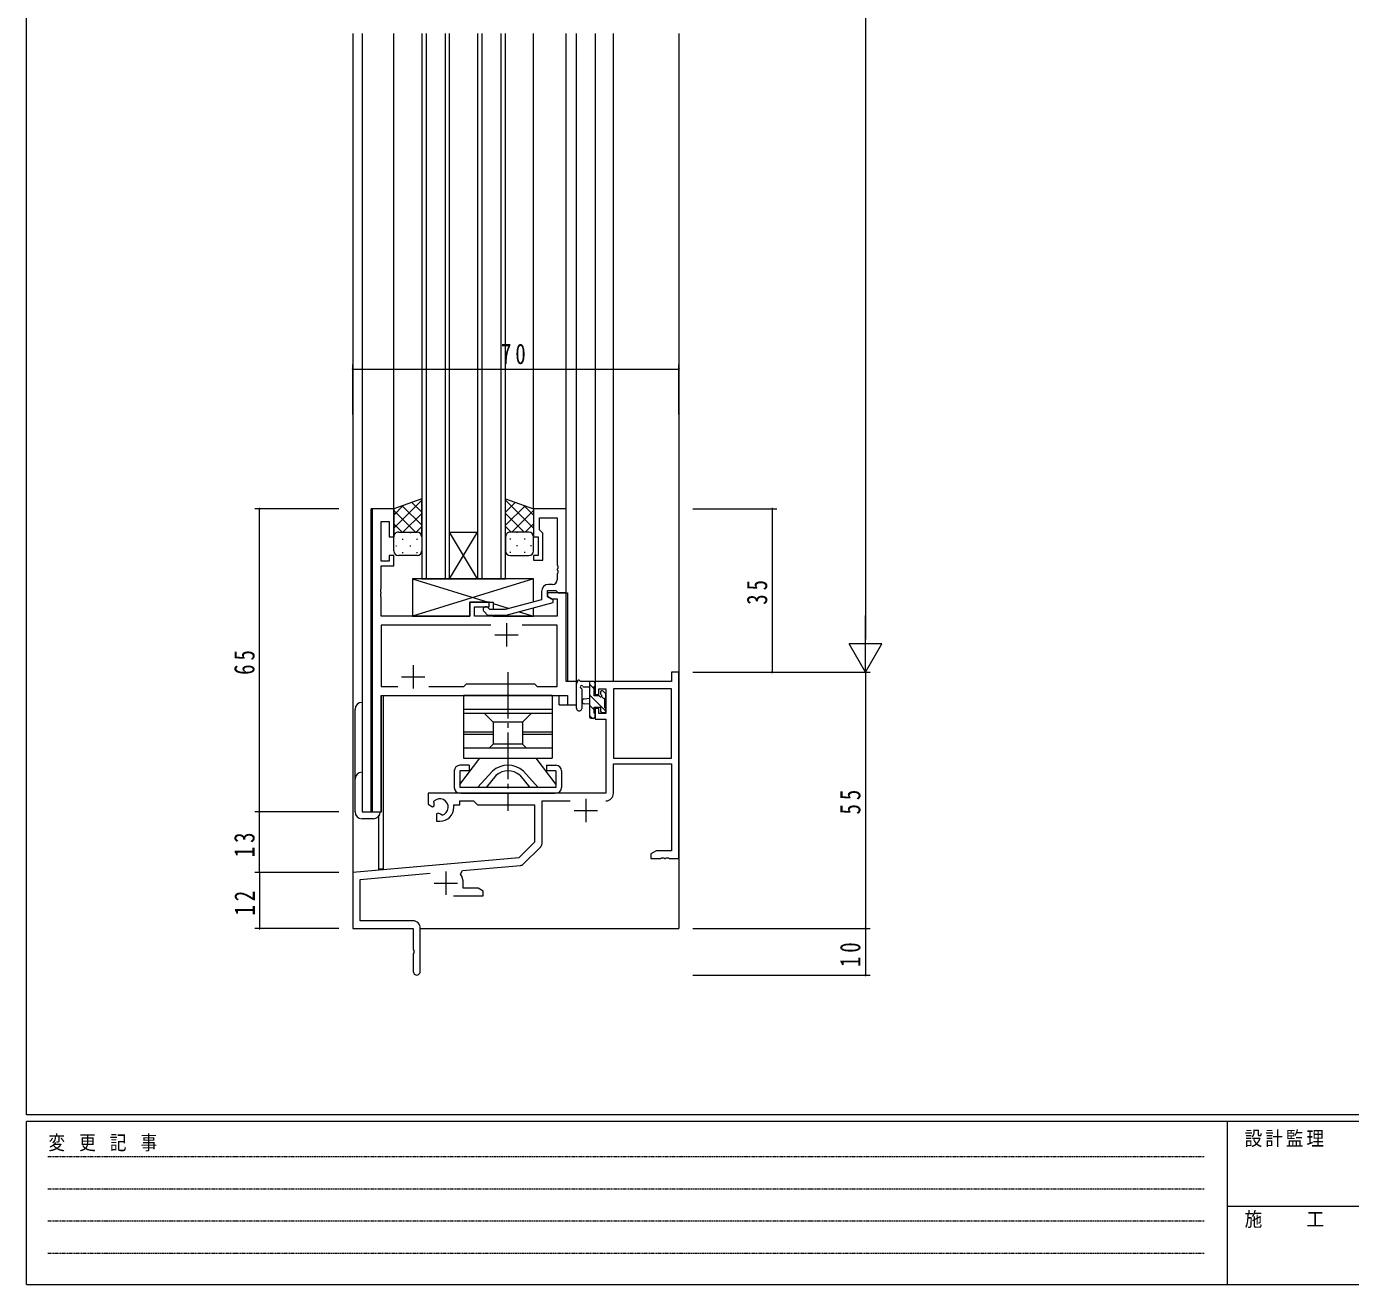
# Model space of a CAD drawing. Units: millimetres on the paper. Extents: x -397 to 397, y -282 to 282.
# Drawn here: x -393.9 to -109.8, y -282.1 to -12.2 of the extents above; entities that cross this region are included whole.
import ezdxf

# ---------------------------------------------------------------- set-up
doc = ezdxf.new("R2010")
doc.units = ezdxf.units.MM
doc.linetypes.add('USER1', pattern=[0.375, 0.25, -0.125])
doc.linetypes.add('USER2', pattern=[13, 10, -1, 1, -1])
for name, color, linetype, lineweight in [('0-1_YKK_ZWAK', 7, 'Continuous', 18), ('0-3_YKK_11', 7, 'Continuous', 18), ('0-4_YKK_12', 2, 'Continuous', 18), ('0-5_YKK_13', 4, 'Continuous', 18), ('0-6_YKK_D', 6, 'Continuous', 18)]:
    doc.layers.add(name, color=color, linetype=linetype, lineweight=lineweight)
doc.styles.add('ＭＳ ゴシック', font='')
doc.styles.get('ＭＳ ゴシック').set_extended_font_data('MS Gothic')

msp = doc.modelspace()

# ---------------------------------------------------------------- linework, layer by layer
at = {"layer": '0-1_YKK_ZWAK'}
for p, q in [((-393.908, -245.688), (-393.908, 279.312)), ((376.092, -245.688), (-393.908, -245.688)), ((-393.908, -282.088), (-393.908, -247.088)), ((338.292, -247.088), (-393.908, -247.088)), ((-136.308, -247.088), (-136.308, -282.088)), ((-136.308, -265.287), (-7.508, -265.287)), ((-393.908, -282.088), (338.292, -282.088))]:
    msp.add_line(p, q, dxfattribs=at)
at = {"layer": '0-1_YKK_ZWAK', "linetype": 'USER1'}
for p, q in [((-389.31, -254.6), (-141.117, -254.6)), ((-389.31, -261.529), (-141.117, -261.529)), ((-389.31, -268.457), (-141.117, -268.457)), ((-389.31, -275.386), (-141.117, -275.386))]:
    msp.add_line(p, q, dxfattribs=at)
at = {"layer": '0-3_YKK_11'}
for p, q in [((-315.108, -115.688), (-319.708, -115.688)), ((-319.708, -115.688), (-319.708, -180.688)), ((-315.108, -121.688), (-315.108, -115.688)), ((-278.108, -115.688), (-285.108, -115.688)), ((-285.108, -115.688), (-285.108, -121.688)), ((-278.108, -133.688), (-278.108, -115.688)), ((-317.778, -118.388), (-316.108, -118.388)), ((-317.778, -126.888), (-317.778, -118.388)), ((-316.108, -118.388), (-316.108, -121.688)), ((-283.808, -117.618), (-280.038, -117.618)), ((-280.038, -117.618), (-280.038, -127.729)), ((-316.108, -121.688), (-315.108, -121.688)), ((-285.108, -121.688), (-284.108, -121.688)), ((-284.108, -121.688), (-284.108, -125.688)), ((-283.108, -126.688), (-283.108, -120.888)), ((-283.408, -133.388), (-283.408, -135.208)), ((-282.108, -133.188), (-280.308, -133.188)), ((-281.038, -131.888), (-281.908, -131.888)), ((-317.778, -138.688), (-317.778, -134.646)), ((-294.608, -135.688), (-298.808, -135.688)), ((-294.608, -136.688), (-294.608, -135.688)), ((-283.408, -135.208), (-291.17, -137.288)), ((-291.012, -138.488), (-280.908, -135.78)), ((-278.108, -133.688), (-282.108, -133.688)), ((-281.242, -134.988), (-280.038, -134.988)), ((-280.908, -135.78), (-280.908, -135.18)), ((-280.038, -134.988), (-280.038, -138.688)), ((-279.808, -133.688), (-278.108, -133.688)), ((-278.108, -152.688), (-278.108, -133.688)), ((-297.808, -138.688), (-297.808, -136.688)), ((-297.808, -136.688), (-294.608, -136.688)), ((-280.038, -138.688), (-297.808, -138.688)), ((-294.46, -137.288), (-294.884, -136.863)), ((-291.17, -137.288), (-294.46, -137.288)), ((-317.778, -140.618), (-317.778, -153.758)), ((-294.259, -140.618), (-317.778, -140.618)), ((-294.259, -140.618), (-317.778, -140.618)), ((-290.908, -140.188), (-290.908, -145.188)), ((-280.038, -140.618), (-287.558, -140.618)), ((-280.038, -153.758), (-280.038, -140.618)), ((-293.408, -142.688), (-288.408, -142.688)), ((-310.908, -149.188), (-310.908, -154.188)), ((-313.408, -151.688), (-308.408, -151.688)), ((-299.508, -153.188), (-284.908, -153.188)), ((-284.908, -153.188), (-284.338, -153.758)), ((-255.538, -152.688), (-271.908, -152.688)), ((-253.908, -190.688), (-253.908, -150.688)), ((-317.778, -153.758), (-314.259, -153.758)), ((-317.778, -180.688), (-317.778, -155.688)), ((-317.778, -155.688), (-277.838, -155.688)), ((-284.338, -153.758), (-280.038, -153.758)), ((-255.538, -154.318), (-267.978, -154.318)), ((-267.978, -154.318), (-267.978, -169.188)), ((-267.978, -154.318), (-267.978, -169.188)), ((-269.608, -160.788), (-269.608, -176.688)), ((-267.978, -176.718), (-267.978, -170.388)), ((-267.978, -170.388), (-255.538, -170.388)), ((-255.538, -170.388), (-255.538, -189.058)), ((-307.708, -176.688), (-307.708, -179.053)), ((-269.608, -176.688), (-307.708, -176.688)), ((-306.435, -178.865), (-306.473, -178.407)), ((-306.458, -179.37), (-306.435, -178.865)), ((-297.978, -178.318), (-297.108, -179.188)), ((-283.278, -187.449), (-283.278, -178.318)), ((-283.278, -178.318), (-277.259, -178.318)), ((-273.908, -177.888), (-273.908, -182.888)), ((-319.708, -180.688), (-317.778, -180.688)), ((-307.708, -179.053), (-306.808, -179.572)), ((-306.808, -179.572), (-306.458, -179.37)), ((-302.208, -179.688), (-302.208, -179.188)), ((-297.108, -179.188), (-284.908, -179.188)), ((-284.908, -179.188), (-284.908, -187.188)), ((-276.408, -180.388), (-271.408, -180.388)), ((-284.908, -187.188), (-288.292, -190.572)), ((-287.302, -191.886), (-283.571, -188.156)), ((-288.292, -190.572), (-323.908, -193.688)), ((-300.389, -193.266), (-287.922, -192.175)), ((-323.908, -193.688), (-323.908, -205.688)), ((-322.278, -195.181), (-307.278, -193.869)), ((-322.278, -204.058), (-322.278, -195.181)), ((-306.408, -195.988), (-301.408, -195.988)), ((-303.908, -193.488), (-303.908, -198.488)), ((-300.769, -194.029), (-300.389, -193.266)), ((-300.208, -197.058), (-300.208, -195.988)), ((-302.258, -198.688), (-295.908, -198.688)), ((-296.999, -197.058), (-300.208, -197.058)), ((-295.908, -197.688), (-296.999, -197.058)), ((-295.908, -198.688), (-295.908, -197.688)), ((-311.008, -204.058), (-322.278, -204.058)), ((-323.908, -205.688), (-310.908, -205.688)), ((-310.908, -205.688), (-310.908, -210.229)), ((-309.408, -214.938), (-309.408, -205.658))]:
    msp.add_line(p, q, dxfattribs=at)
for points in [[(-283.108, -120.888), (-283.608, -120.388), (-283.808, -120.188), (-283.808, -117.618)], [(-317.778, -134.646), (-317.898, -134.463), (-317.898, -133.913), (-317.778, -133.729), (-317.778, -133.646), (-317.898, -133.463), (-317.898, -132.913), (-317.778, -132.729), (-317.778, -127.888), (-315.108, -127.888), (-315.108, -125.688), (-316.108, -125.688), (-316.108, -126.888), (-317.778, -126.888)], [(-284.108, -125.688), (-285.108, -125.688), (-285.108, -126.688), (-283.108, -126.688)], [(-280.038, -127.729), (-279.918, -127.913), (-279.918, -128.463), (-280.038, -128.646), (-280.038, -128.729), (-279.918, -128.913), (-279.918, -129.463), (-280.038, -129.646), (-280.038, -130.888)], [(-280.908, -135.18), (-282.108, -134.488), (-282.108, -133.188)], [(-280.308, -133.188), (-280.108, -133.388), (-279.808, -133.688)], [(-298.808, -135.688), (-298.808, -138.688), (-317.778, -138.688)], [(-282.108, -133.688), (-282.108, -134.488), (-281.242, -134.988)], [(-295.732, -137.712), (-294.957, -138.488), (-291.012, -138.488)], [(-307.558, -153.758), (-300.078, -153.758), (-299.508, -153.188)], [(-277.838, -155.688), (-277.838, -157.688), (-275.908, -157.688), (-275.908, -152.688), (-278.108, -152.688)], [(-271.908, -152.688), (-271.908, -155.488), (-271.108, -155.488), (-271.108, -154.318), (-269.608, -154.318), (-269.608, -159.588), (-271.108, -159.588), (-271.108, -158.488), (-271.908, -158.488), (-271.908, -160.788), (-269.608, -160.788)], [(-253.908, -150.688), (-255.538, -150.688), (-255.538, -152.688)], [(-267.978, -169.188), (-255.538, -169.188), (-255.538, -154.318)], [(-302.208, -179.188), (-300.908, -179.188), (-300.908, -178.318), (-297.978, -178.318)], [(-304.731, -181.423), (-305.109, -181.161), (-305.558, -180.929), (-305.908, -181.131), (-305.908, -182.688), (-305.208, -182.688)], [(-255.538, -189.058), (-258.817, -189.058), (-259.908, -189.688), (-259.908, -190.688), (-257.866, -190.688), (-257.683, -190.568), (-257.133, -190.568), (-256.95, -190.688), (-256.866, -190.688), (-256.683, -190.568), (-256.133, -190.568), (-255.95, -190.688), (-253.908, -190.688)], [(-310.908, -210.229), (-310.788, -210.413), (-310.788, -210.963), (-310.908, -211.146), (-310.908, -214.938)]]:
    msp.add_lwpolyline(points, dxfattribs=at)
for centre, radius, start, end in [((-281.908, -133.388), 1.5, 90.00001, 179.99999), ((-281.038, -130.888), 1, 270.00001, 359.99999), ((-295.308, -137.288), 0.6, 44.99999, 225.00001), ((-305.208, -179.688), 1.8, 285.36688, 134.63312), ((-269.578, -176.718), 1.6, 270.00001, 359.99999), ((-305.208, -179.688), 3, 270.00001, 359.99999), ((-284.278, -187.449), 1, 315, 359.99999), ((-288.009, -191.179), 1, 275, 315.00002), ((-303.908, -195.988), 3.7, 0, 31.96331), ((-311.008, -205.658), 1.6, 0.00001, 89.99999), ((-310.158, -214.938), 0.75, 179.99999, 0.00001)]:
    msp.add_arc(centre, radius, start, end, dxfattribs=at)
at = {"layer": '0-4_YKK_12'}
for p, q in [((-323.908, -13.688), (-323.908, -205.688)), ((-321.908, -13.688), (-321.908, -180.688)), ((-315.108, -115.688), (-315.108, -13.688)), ((-309.108, -13.688), (-309.108, -130.688)), ((-308.108, -130.688), (-308.108, -13.688)), ((-304.108, -13.688), (-304.108, -130.688)), ((-303.108, -130.688), (-303.108, -13.688)), ((-297.108, -13.688), (-297.108, -130.688)), ((-296.108, -130.688), (-296.108, -13.688)), ((-292.108, -13.688), (-292.108, -130.688)), ((-291.108, -130.688), (-291.108, -13.688)), ((-285.108, -115.688), (-285.108, -13.688)), ((-278.108, -115.988), (-278.108, -13.688)), ((-275.908, -157.688), (-275.908, -13.688)), ((-271.908, -13.688), (-271.908, -152.688)), ((-268.008, -13.688), (-268.008, -152.688)), ((-253.908, -13.688), (-253.908, -205.688)), ((-315.108, -115.688), (-319.978, -115.688)), ((-319.978, -180.688), (-319.978, -115.688)), ((-303.108, -120.688), (-297.108, -120.688)), ((-303.108, -130.688), (-297.108, -120.688)), ((-297.108, -130.688), (-303.108, -120.688)), ((-309.108, -130.688), (-303.108, -130.688)), ((-303.108, -130.688), (-297.108, -130.688)), ((-297.108, -130.688), (-291.108, -130.688)), ((-278.408, -133.688), (-277.838, -133.688)), ((-277.838, -133.688), (-277.838, -152.686)), ((-268.008, -152.688), (-271.908, -152.688)), ((-317.708, -180.688), (-317.708, -155.688)), ((-317.708, -155.688), (-280.408, -155.688)), ((-317.408, -155.688), (-317.408, -192.988)), ((-279.608, -157.688), (-279.608, -155.688)), ((-279.608, -157.688), (-275.908, -157.688)), ((-321.908, -180.688), (-317.708, -180.688)), ((-318.408, -181.707), (-318.408, -192.988)), ((-317.408, -192.988), (-318.408, -192.988)), ((-323.908, -205.688), (-311.208, -205.688)), ((-309.408, -205.688), (-253.908, -205.688))]:
    msp.add_line(p, q, dxfattribs=at)
at = {"layer": '0-5_YKK_13'}
for p, q in [((-309.108, -113.545), (-315.108, -115.688)), ((-309.108, -121.688), (-309.108, -113.545)), ((-291.108, -113.545), (-285.108, -115.688)), ((-291.108, -121.688), (-291.108, -113.545)), ((-309.108, -113.84), (-315.108, -119.84)), ((-313.049, -114.952), (-315.108, -117.012)), ((-315.108, -115.688), (-315.108, -121.688)), ((-315.108, -116.029), (-310.449, -120.688)), ((-313.275, -115.033), (-309.108, -119.2)), ((-311.191, -114.289), (-309.108, -116.372)), ((-291.108, -113.84), (-285.108, -119.84)), ((-289.025, -114.289), (-291.108, -116.372)), ((-286.941, -115.033), (-291.108, -119.2)), ((-285.108, -116.029), (-289.767, -120.688)), ((-287.168, -114.952), (-285.108, -117.012)), ((-285.108, -115.688), (-285.108, -121.688)), ((-315.108, -118.857), (-313.278, -120.688)), ((-309.108, -116.669), (-313.127, -120.688)), ((-291.108, -116.669), (-287.089, -120.688)), ((-285.108, -118.857), (-286.939, -120.688)), ((-315.108, -121.686), (-315.108, -121.686)), ((-315.108, -124.688), (-315.108, -121.688)), ((-314.523, -120.778), (-314.488, -120.778)), ((-314.108, -120.688), (-310.108, -120.688)), ((-311.658, -120.778), (-311.458, -120.778)), ((-309.108, -119.497), (-310.299, -120.688)), ((-309.108, -121.688), (-309.108, -124.688)), ((-291.108, -119.497), (-289.918, -120.688)), ((-291.108, -121.688), (-291.108, -124.688)), ((-286.108, -120.688), (-290.108, -120.688)), ((-288.558, -120.778), (-288.758, -120.778)), ((-285.694, -120.778), (-285.728, -120.778)), ((-285.108, -121.686), (-285.108, -121.686)), ((-285.108, -124.688), (-285.108, -121.688)), ((-314.688, -123.608), (-314.488, -123.608)), ((-313.273, -122.193), (-313.073, -122.193)), ((-311.658, -123.608), (-311.458, -123.608)), ((-310.243, -122.193), (-310.043, -122.193)), ((-289.973, -122.193), (-290.173, -122.193)), ((-288.558, -123.608), (-288.758, -123.608)), ((-286.943, -122.193), (-287.143, -122.193)), ((-285.528, -123.608), (-285.728, -123.608)), ((-310.108, -125.688), (-314.108, -125.688)), ((-313.273, -125.023), (-313.073, -125.023)), ((-310.243, -125.023), (-310.043, -125.023)), ((-289.973, -125.023), (-290.173, -125.023)), ((-290.108, -125.688), (-286.108, -125.688)), ((-286.943, -125.023), (-287.143, -125.023)), ((-285.108, -130.688), (-311.108, -130.688)), ((-311.108, -130.688), (-311.108, -138.688)), ((-311.108, -130.688), (-294.858, -135.688)), ((-285.108, -130.688), (-311.108, -138.688)), ((-285.708, -130.688), (-309.708, -130.688)), ((-285.108, -135.664), (-285.108, -130.688)), ((-298.808, -135.688), (-293.808, -135.688)), ((-293.808, -135.688), (-293.808, -137.288)), ((-293.808, -136.011), (-290.362, -137.071)), ((-293.808, -138.488), (-293.808, -138.688)), ((-293.808, -138.488), (-293.808, -138.688)), ((-293.808, -138.688), (-285.108, -138.688)), ((-288.204, -137.735), (-285.108, -138.688)), ((-285.108, -138.688), (-285.108, -136.906)), ((-275.908, -158.416), (-275.908, -153.253)), ((-272.208, -152.688), (-274.889, -152.688)), ((-273.108, -152.688), (-273.108, -160.288)), ((-272.108, -154.304), (-273.108, -153.304)), ((-271.908, -153.588), (-271.908, -152.988)), ((-300.108, -155.688), (-300.108, -169.188)), ((-281.108, -155.688), (-300.108, -155.688)), ((-281.108, -155.688), (-281.108, -169.188)), ((-274.708, -158.416), (-274.705, -154.455)), ((-274.289, -153.888), (-273.108, -153.888)), ((-269.608, -159.049), (-273.108, -155.549)), ((-270.708, -154.988), (-270.708, -155.327)), ((-269.808, -156.604), (-270.495, -155.918)), ((-269.696, -155.276), (-270.196, -154.776)), ((-269.608, -156.088), (-269.608, -155.488)), ((-323.408, -180.688), (-323.408, -158.688)), ((-321.908, -157.188), (-321.908, -180.688)), ((-281.108, -158.688), (-300.108, -158.688)), ((-273.108, -156.388), (-274.253, -156.49)), ((-273.108, -157.588), (-274.253, -157.486)), ((-272.108, -158.795), (-273.108, -157.795)), ((-269.808, -158.388), (-269.808, -156.288)), ((-269.608, -159.088), (-269.608, -158.588)), ((-281.108, -159.588), (-300.108, -159.588)), ((-293.758, -161.438), (-293.758, -166.138)), ((-287.458, -161.438), (-287.458, -166.138)), ((-272.56, -160.588), (-273.108, -160.04)), ((-272.808, -160.588), (-272.208, -160.588)), ((-271.908, -160.288), (-271.908, -159.688)), ((-270.408, -159.388), (-269.908, -159.388)), ((-293.758, -163.588), (-300.108, -163.588)), ((-300.108, -163.988), (-293.758, -163.988)), ((-281.108, -163.588), (-287.458, -163.588)), ((-287.458, -163.988), (-281.108, -163.988)), ((-281.108, -166.988), (-300.108, -166.988)), ((-300.908, -174.791), (-296.608, -169.188)), ((-300.108, -169.188), (-281.108, -169.188)), ((-284.608, -169.188), (-280.308, -174.791)), ((-302.108, -171.888), (-302.108, -175.488)), ((-298.893, -170.688), (-300.908, -170.688)), ((-298.893, -170.688), (-298.893, -171.888)), ((-297.108, -175.488), (-293.924, -171.946)), ((-293.128, -172.844), (-295.299, -175.488)), ((-288.087, -172.844), (-285.917, -175.488)), ((-284.108, -175.488), (-287.291, -171.946)), ((-282.323, -170.688), (-280.308, -170.688)), ((-282.323, -170.688), (-282.323, -171.888)), ((-280.308, -171.888), (-282.323, -171.888)), ((-280.308, -171.888), (-280.308, -175.488)), ((-279.108, -171.888), (-279.108, -175.488)), ((-280.308, -175.488), (-300.908, -175.488)), ((-280.308, -176.688), (-300.908, -176.688)), ((-300.608, -176.688), (-280.608, -176.688)), ((-300.608, -176.688), (-280.608, -176.688)), ((-321.908, -180.688), (-318.008, -180.688)), ((-319.508, -182.188), (-321.908, -182.188))]:
    msp.add_line(p, q, dxfattribs=at)
at = {"layer": '0-5_YKK_13', "linetype": 'USER2'}
msp.add_line((-290.608, -150.688), (-290.608, -180.488), dxfattribs=at)
msp.add_line((-290.608, -150.688), (-290.608, -180.488), dxfattribs=at)
at = {"layer": '0-5_YKK_13'}
for points in [[(-311.108, -138.688), (-298.808, -138.688), (-298.808, -135.688)], [(-271.169, -155.788), (-272.108, -155.788), (-272.108, -153.788)], [(-272.108, -159.488), (-272.108, -158.188), (-270.708, -158.188), (-270.708, -159.088)], [(-285.608, -159.588), (-287.458, -161.438), (-293.758, -161.438), (-295.608, -159.588)], [(-286.608, -166.988), (-287.458, -166.138), (-293.758, -166.138), (-294.608, -166.988)], [(-298.893, -171.888), (-300.908, -171.888), (-300.908, -175.488)]]:
    msp.add_lwpolyline(points, dxfattribs=at)
for centre, radius, start, end in [((-314.108, -121.688), 1, 89.9999, 179.9999), ((-310.108, -121.688), 1, 359.9999, 89.9999), ((-290.108, -121.688), 1, 90.0001, 180.0001), ((-286.108, -121.688), 1, 0.0001, 90.0001), ((-314.108, -124.688), 1, 179.9999, 269.9999), ((-310.108, -124.688), 1, 269.9999, 359.9999), ((-290.108, -124.688), 1, 180.0001, 270.0001), ((-286.108, -124.688), 1, 270.0001, 0.0001), ((-275.608, -153.253), 0.3, 130.52878, 180), ((-275.998, -152.797), 0.3, 310.52878, 10.52878), ((-275.408, -152.688), 0.3, 30, 190.52878), ((-274.889, -152.388), 0.3, 210, 270), ((-272.208, -152.988), 0.3, 0, 90), ((-274.808, -153.888), 0.3, 30, 250.81024), ((-275.005, -154.454), 0.3, 359.95977, 70.81024), ((-274.289, -153.588), 0.3, 210, 270), ((-272.108, -153.588), 0.2, 270, 0), ((-271.169, -156.088), 0.3, 33.05573, 90), ((-270.708, -155.788), 0.25, 213.05573, 56.94427), ((-270.408, -154.988), 0.3, 45, 180), ((-270.408, -155.327), 0.3, 180, 236.94427), ((-269.808, -156.088), 0.2, 270, 0), ((-269.908, -155.488), 0.3, 0, 45), ((-321.908, -158.688), 1.5, 90, 180), ((-275.308, -158.415), 0.6, 179.95977, 359.95977), ((-274.208, -156.988), 0.5, 95.09207, 264.90793), ((-270.408, -159.088), 0.3, 180, 270), ((-269.908, -159.088), 0.3, 270, 0), ((-269.808, -158.588), 0.2, 0, 90), ((-272.808, -160.288), 0.3, 180, 270), ((-272.208, -160.288), 0.3, 270, 0), ((-272.108, -159.688), 0.2, 0, 90), ((-321.908, -173.688), 1.5, 90, 180), ((-300.908, -171.888), 1.2, 90, 180), ((-290.608, -175.688), 5, 48.44709, 131.55291), ((-290.608, -175.688), 3.8, 48.44709, 131.55291), ((-280.308, -171.888), 1.2, 0, 90), ((-300.908, -175.488), 1.2, 180, 270), ((-280.308, -175.488), 1.2, 270, 0), ((-321.908, -180.688), 1.5, 180, 270), ((-319.508, -180.688), 1.5, 270, 0)]:
    msp.add_arc(centre, radius, start, end, dxfattribs=at)
at = {"layer": '0-6_YKK_D'}
for p, q in [((-213.908, 142.312), (-213.908, -143.688)), ((-323.908, -95.425), (-323.908, -84.688)), ((-253.908, -95.425), (-253.908, -84.688)), ((-323.908, -85.688), (-253.908, -85.688)), ((-326.908, -115.688), (-344.908, -115.688)), ((-343.908, -180.688), (-343.908, -115.688)), ((-250.908, -115.688), (-232.908, -115.688)), ((-233.908, -115.688), (-233.908, -150.688)), ((-213.908, -150.688), (-213.908, -138.563)), ((-210.408, -144.625), (-217.408, -144.625)), ((-213.908, -150.688), (-217.408, -144.625)), ((-213.908, -150.688), (-210.408, -144.625)), ((-250.908, -150.688), (-232.908, -150.688)), ((-250.908, -150.688), (-212.908, -150.688)), ((-250.908, -150.688), (-212.908, -150.688)), ((-213.908, -150.688), (-213.908, -205.688)), ((-326.908, -180.688), (-344.908, -180.688)), ((-326.908, -180.688), (-344.908, -180.688)), ((-343.908, -193.688), (-343.908, -180.688)), ((-326.908, -193.688), (-344.908, -193.688)), ((-326.908, -193.688), (-344.908, -193.688)), ((-343.908, -193.688), (-343.908, -205.688)), ((-326.908, -205.688), (-344.908, -205.688)), ((-250.908, -205.688), (-212.908, -205.688)), ((-250.908, -205.688), (-212.908, -205.688)), ((-213.908, -205.688), (-213.908, -215.688)), ((-250.908, -215.688), (-212.908, -215.688))]:
    msp.add_line(p, q, dxfattribs=at)
for centre, start, end in [((-323.908, -85.688), 0, 180), ((-323.908, -85.688), 180, 0), ((-253.908, -85.688), 0, 180), ((-253.908, -85.688), 180, 0), ((-343.908, -115.688), 90, 270), ((-343.908, -115.688), 270, 90), ((-233.908, -115.688), 90, 270), ((-233.908, -115.688), 270, 90), ((-233.908, -150.688), 90, 270), ((-233.908, -150.688), 270, 90), ((-343.908, -180.688), 90, 270), ((-343.908, -180.688), 90, 270), ((-343.908, -180.688), 270, 90), ((-343.908, -180.688), 270, 90), ((-343.908, -193.688), 90, 270), ((-343.908, -193.688), 90, 270), ((-343.908, -193.688), 270, 90), ((-343.908, -193.688), 270, 90), ((-343.908, -205.688), 90, 270), ((-343.908, -205.688), 270, 90), ((-213.908, -205.688), 90, 270), ((-213.908, -205.688), 90, 270), ((-213.908, -205.688), 270, 90), ((-213.908, -205.688), 270, 90), ((-213.908, -215.688), 90, 270), ((-213.908, -215.688), 270, 90)]:
    msp.add_arc(centre, 0.106, start, end, dxfattribs=at)

# ---------------------------------------------------------------- texts
at = {"layer": '0-1_YKK_ZWAK', "char_height": 3.079, "attachment_point": 7, "style": 'ＭＳ ゴシック'}
for s, insert in [('\\T1.23;\\W0.85;変\\~更\\~記\\~事', (-389.194, -253.534)), ('\\T1.17;\\W0.9;設計監理', (-132.539, -252.62)), ('\\T1.17;\\W0.9;施\u3000\u3000工', (-132.539, -269.942))]:
    msp.add_mtext(s, dxfattribs=dict(at, insert=insert))
at = {"layer": '0-6_YKK_D', "color": 7, "insert": (-292.1, -84.688), "char_height": 4.399, "attachment_point": 7, "style": 'ＭＳ ゴシック'}
msp.add_mtext('\\T1.37;\\W0.75;70', dxfattribs=at)
at = {"layer": '0-6_YKK_D', "color": 7, "char_height": 4.399, "attachment_point": 7, "rotation": 90, "style": 'ＭＳ ゴシック'}
for s, insert in [('\\T1.37;\\W0.75;35', (-234.908, -136.258)), ('\\T1.37;\\W0.75;65', (-344.908, -151.294)), ('\\T1.37;\\W0.75;55', (-214.908, -181.258)), ('\\T1.37;\\W0.75;13', (-344.908, -190.428)), ('\\T1.37;\\W0.75;12', (-344.908, -202.94)), ('\\T1.37;\\W0.75;10', (-214.908, -213.989))]:
    msp.add_mtext(s, dxfattribs=dict(at, insert=insert))

doc.saveas('drawing.dxf')
